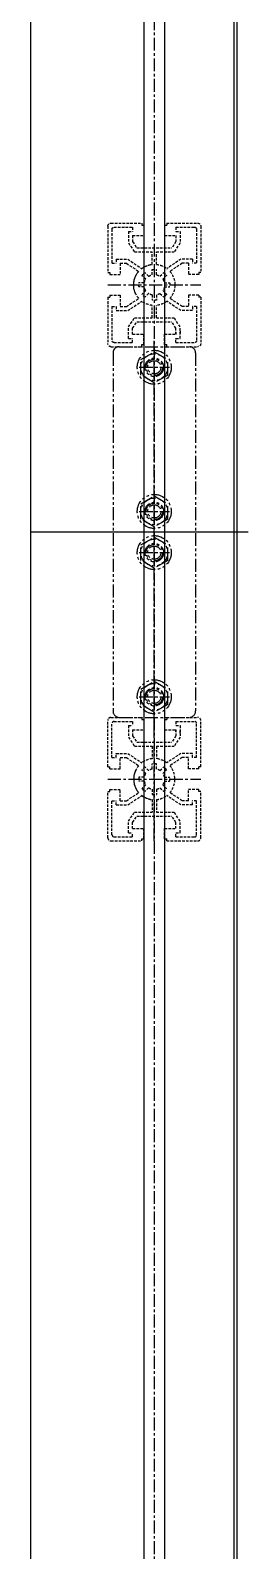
# Model space of a CAD drawing. Header units: inches. Extents: x 0 to 77285, y -118 to 40065.
# Drawn here: x 4508 to 4611, y 20486 to 21224 of the extents above; entities that cross this region are included whole.
import ezdxf

# ---------------------------------------------------------------- set-up
doc = ezdxf.new("R2010")
doc.units = ezdxf.units.IN
doc.header["$LTSCALE"] = 5
doc.header["$MEASUREMENT"] = 0
for name, pattern in [('CENTER', [2, 1.25, -0.25, 0.25, -0.25]), ('HIDDEN', [0.375, 0.25, -0.125]), ('PHANTOM', [2.5, 1.25, -0.25, 0.25, -0.25, 0.25, -0.25])]:
    doc.linetypes.add(name, pattern=pattern)
for name, color, linetype in [('11', 1, 'CENTER'), ('22', 2, 'HIDDEN'), ('66', 6, 'PHANTOM'), ('B', 123, 'Continuous')]:
    doc.layers.add(name, color=color, linetype=linetype)

# ---------------------------------------------------------------- blocks, each defined once
blk = doc.blocks.new('0104-20170619.11435441')
for p, q in [((-6, 22.5), (-28.5, 22.5)), ((-6, 22.5), (-6, 21.5)), ((6, 22.5), (6, 21.5)), ((28.5, 22.5), (6, 22.5)), ((-30, 6), (-30, 21)), ((-28, 10.5), (-28, 19.5)), ((-10.5, 20.5), (-27, 20.5)), ((-10.5, 18.5), (-12.5, 18.5)), ((-12.5, 18.5), (-12.5, 12.89)), ((-10.5, 20.5), (-10.5, 18.5)), ((-10.5, 16.5), (-10.5, 13.5)), ((-5, 16.5), (-10.5, 16.5)), ((-5, 21.5), (-6, 21.5)), ((-5, 21.5), (-5, 16.5)), ((5, 21.5), (5, 16.5)), ((6, 21.5), (5, 21.5)), ((10.5, 16.5), (5, 16.5)), ((10.5, 20.5), (10.5, 18.5)), ((27, 20.5), (10.5, 20.5)), ((12.5, 18.5), (10.5, 18.5)), ((10.5, 16.5), (10.5, 13.5)), ((12.5, 18.5), (12.5, 12.89)), ((28, 10.5), (28, 19.5)), ((30, 6), (30, 21)), ((-28, 10.5), (-26, 10.5)), ((-26, 10.5), (-26, 12.5)), ((-26, 12.5), (-20.39, 12.5)), ((-22.39, 12.5), (-24.08, 12.5)), ((-23, 10.5), (-24.08, 10.5)), ((-24, 10.5), (-21, 10.5)), ((-24, 5), (-24, 10.5)), ((-21, 10.5), (-18, 8.5)), ((-20.39, 12.5), (-16, 9.57)), ((-18, -8.5), (-18, 8.5)), ((-16, 1), (-16, 9.57)), ((-12.5, 12.89), (-7.95, 6.07)), ((-10.5, 13.5), (-6.54, 7.56)), ((-1, 4.9), (-1, 7.43)), ((1, 4.9), (1, 7.43)), ((10.5, 13.5), (6.54, 7.56)), ((12.5, 12.89), (7.95, 6.07)), ((20.39, 12.5), (16, 9.57)), ((16, 1), (16, 9.57)), ((21, 10.5), (18, 8.5)), ((18, -8.5), (18, 8.5)), ((26, 12.5), (20.39, 12.5)), ((24, 10.5), (21, 10.5)), ((24, 5), (24, 10.5)), ((26, 10.5), (26, 12.5)), ((28, 10.5), (26, 10.5)), ((-30, 6), (-29, 6)), ((-29, 5), (-29, 6)), ((-29, 5), (-24, 5)), ((-16, 1), (-9.95, 1)), ((-4.9, 1), (-7.43, 1)), ((-4.17, 2.76), (-5.96, 4.55)), ((-2.76, 4.17), (-4.55, 5.96)), ((2.76, 4.17), (4.55, 5.96)), ((4.17, 2.76), (5.96, 4.55)), ((4.9, 1), (7.43, 1)), ((9.95, 1), (16, 1)), ((29, 5), (24, 5)), ((29, 5), (29, 6)), ((30, 6), (29, 6)), ((-30, -21), (-30, -6)), ((-30, -6), (-29, -6)), ((-29, -6), (-29, -5)), ((-29, -5), (-24, -5)), ((-24, -10.5), (-24, -5)), ((-16, -9.57), (-16, -1)), ((-16, -1), (-9.95, -1)), ((-12.5, -12.89), (-7.95, -6.07)), ((-4.9, -1), (-7.43, -1)), ((-4.17, -2.76), (-5.96, -4.55)), ((-2.76, -4.17), (-4.55, -5.96)), ((-1, -4.9), (-1, -7.43)), ((1, -4.9), (1, -7.43)), ((2.76, -4.17), (4.55, -5.96)), ((4.17, -2.76), (5.96, -4.55)), ((4.9, -1), (7.43, -1)), ((12.5, -12.89), (7.95, -6.07)), ((9.95, -1), (16, -1)), ((16, -9.57), (16, -1)), ((24, -10.5), (24, -5)), ((29, -5), (24, -5)), ((29, -6), (29, -5)), ((30, -6), (29, -6)), ((30, -21), (30, -6)), ((-28, -19.5), (-28, -10.5)), ((-28, -10.5), (-26, -10.5)), ((-26, -12.5), (-26, -10.5)), ((-26, -12.5), (-20.39, -12.5)), ((-24, -10.5), (-21, -10.5)), ((-21, -10.5), (-18, -8.5)), ((-20.39, -12.5), (-16, -9.57)), ((-12.5, -18.5), (-12.5, -12.89)), ((-10.5, -13.5), (-6.54, -7.56)), ((-10.5, -16.5), (-10.5, -13.5)), ((10.5, -13.5), (6.54, -7.56)), ((10.5, -16.5), (10.5, -13.5)), ((12.5, -18.5), (12.5, -12.89)), ((20.39, -12.5), (16, -9.57)), ((21, -10.5), (18, -8.5)), ((26, -12.5), (20.39, -12.5)), ((24, -10.5), (21, -10.5)), ((26, -12.5), (26, -10.5)), ((28, -10.5), (26, -10.5)), ((28, -19.5), (28, -10.5)), ((-10.5, -20.5), (-27, -20.5)), ((-10.5, -18.5), (-12.5, -18.5)), ((-5, -16.5), (-10.5, -16.5)), ((-10.5, -20.5), (-10.5, -18.5)), ((-6, -22.5), (-6, -21.5)), ((-5, -21.5), (-6, -21.5)), ((-5, -21.5), (-5, -16.5)), ((5, -21.5), (5, -16.5)), ((10.5, -16.5), (5, -16.5)), ((6, -21.5), (5, -21.5)), ((6, -22.5), (6, -21.5)), ((12.5, -18.5), (10.5, -18.5)), ((10.5, -20.5), (10.5, -18.5)), ((27, -20.5), (10.5, -20.5)), ((-6, -22.5), (-28.5, -22.5)), ((28.5, -22.5), (6, -22.5))]:
    blk.add_line(p, q)
for centre, radius, start, end in [((-28.5, 21), 1.5, 90, 180), ((28.5, 21), 1.5, 0, 90), ((-27, 19.5), 1, 90, 180), ((27, 19.5), 1, 0, 90), ((0, 0), 10, 49.14029, 130.85971), ((0, 0), 7.5, 82.33774, 97.66226), ((0, 0), 10, 142.64398, 174.26083), ((0, 0), 7.5, 172.33774, 187.66226), ((0, 0), 7.5, 127.33774, 142.66226), ((0, 0), 5, 146.53696, 168.46304), ((0, 0), 5, 101.53696, 123.46304), ((0, 0), 5, 56.53696, 78.46304), ((0, 0), 5, 11.53696, 33.46304), ((0, 0), 7.5, 37.33774, 52.66226), ((0, 0), 7.5, 352.33774, 7.66226), ((0, 0), 10, 5.73917, 39.02808), ((0, 0), 10, 5.73917, 37.35602), ((0, 0), 10, 185.73917, 217.35602), ((0, 0), 7.5, 217.33774, 232.66226), ((0, 0), 5, 191.53696, 213.46304), ((0, 0), 5, 236.53696, 258.46304), ((0, 0), 5, 281.53696, 303.46304), ((0, 0), 5, 326.53696, 348.46304), ((0, 0), 7.5, 307.33774, 322.66226), ((0, 0), 10, 320.97192, 354.26083), ((0, 0), 10, 322.64398, 354.26083), ((0, 0), 10, 229.14029, 309.26069), ((0, 0), 10, 243.47957, 310.85971), ((0, 0), 7.5, 262.33774, 277.66226), ((-28.5, -21), 1.5, 180, 270), ((-27, -19.5), 1, 180, 270), ((27, -19.5), 1, 270, 0), ((28.5, -21), 1.5, 270, 0)]:
    blk.add_arc(centre, radius, start, end)
at = {"layer": '11'}
for p, q in [((0, -22.5), (0, 22.5)), ((30, 0), (-30, 0))]:
    blk.add_line(p, q, dxfattribs=at)
blk = doc.blocks.new('A$C8f69a4f7')
at = {"color": 7}
blk.add_line((0, 45.5), (0, -60), dxfattribs=at)
at = {"layer": '11'}
blk.add_line((93.39, 0), (-93.39, 0), dxfattribs=at)
at = {"layer": '66'}
for p, q in [((-90, -17), (-90, 17)), ((-87, 20), (87, 20)), ((90, -17), (90, 17)), ((-87.51, 0), (-83.75, 6.5)), ((-83.75, -6.5), (-87.51, 0)), ((-76.25, 6.5), (-83.75, 6.5)), ((-80, -7.3), (-80, 7.3)), ((-80, -7), (-80, 7)), ((-76.25, 6.5), (-72.49, 0)), ((-72.49, 0), (-76.25, -6.5)), ((-17.51, 0), (-13.75, 6.5)), ((-13.75, -6.5), (-17.51, 0)), ((-6.25, 6.5), (-13.75, 6.5)), ((-10, -7.3), (-10, 7.3)), ((-10, -7), (-10, 7)), ((-6.25, 6.5), (-2.49, 0)), ((-2.49, 0), (-6.25, -6.5)), ((2.49, 0), (6.25, 6.5)), ((6.25, -6.5), (2.49, 0)), ((13.75, 6.5), (6.25, 6.5)), ((10, -7.3), (10, 7.3)), ((10, -7), (10, 7)), ((13.75, 6.5), (17.51, 0)), ((17.51, 0), (13.75, -6.5)), ((72.49, 0), (76.25, 6.5)), ((76.25, -6.5), (72.49, 0)), ((83.75, 6.5), (76.25, 6.5)), ((80, -7.3), (80, 7.3)), ((80, -7), (80, 7)), ((83.75, 6.5), (87.51, 0)), ((87.51, 0), (83.75, -6.5)), ((-76.25, -6.5), (-83.75, -6.5)), ((-6.25, -6.5), (-13.75, -6.5)), ((13.75, -6.5), (6.25, -6.5)), ((83.75, -6.5), (76.25, -6.5)), ((-87, -20), (87, -20))]:
    blk.add_line(p, q, dxfattribs=at)
for centre, radius in [((-80, 0), 8.25), ((-10, 0), 8.25), ((10, 0), 8.25), ((80, 0), 8.25), ((-80, 0), 6.5), ((-80, 0), 4.5), ((-80, 0), 4), ((-80, 0), 3.2), ((-10, 0), 6.5), ((-10, 0), 4.5), ((-10, 0), 4), ((-10, 0), 3.2), ((10, 0), 6.5), ((10, 0), 4.5), ((10, 0), 4), ((10, 0), 3.2), ((80, 0), 6.5), ((80, 0), 4.5), ((80, 0), 4), ((80, 0), 3.2)]:
    blk.add_circle(centre, radius, dxfattribs=at)
for centre, start, end in [((-87, 17), 90, 180), ((87, 17), 0, 90), ((-87, -17), 180, 270), ((87, -17), 270, 0)]:
    blk.add_arc(centre, 3, start, end, dxfattribs=at)
at = {"layer": '22', "xscale": -1}
blk.add_blockref('0104-20170619.11435441', (-120, 0), dxfattribs=at)
at = {"layer": '22'}
blk.add_blockref('0104-20170619.11435441', (120, 0), dxfattribs=at)
blk = doc.blocks.new('A$Cf3caff21')
for p, q in [((-105.5, -170), (-105.5, -7330)), ((-50.5, -170), (-50.5, -7330)), ((-40.5, -170), (-40.5, -7330)), ((-7, -170), (-7, -7330))]:
    blk.add_line(p, q)
at = {"layer": '11'}
blk.add_line((-45.5, -170), (-45.5, -7330), dxfattribs=at)
at = {"layer": 'B'}
blk.add_line((-5.5, -170), (-5.5, -7330), dxfattribs=at)
at = {"rotation": 270}
blk.add_blockref('A$C8f69a4f7', (-45.5, -2000), dxfattribs=at)
at = {"layer": '22', "xscale": -1, "rotation": 270}
blk.add_blockref('0104-20170619.11435441', (-45.5, -1880), dxfattribs=at)
at = {"layer": '22', "rotation": 270}
blk.add_blockref('0104-20170619.11435441', (-45.5, -2120), dxfattribs=at)

msp = doc.modelspace()

# ---------------------------------------------------------------- block references
msp.add_blockref('A$Cf3caff21', (4613.63583863, 22980.55047629))

doc.saveas('drawing.dxf')
